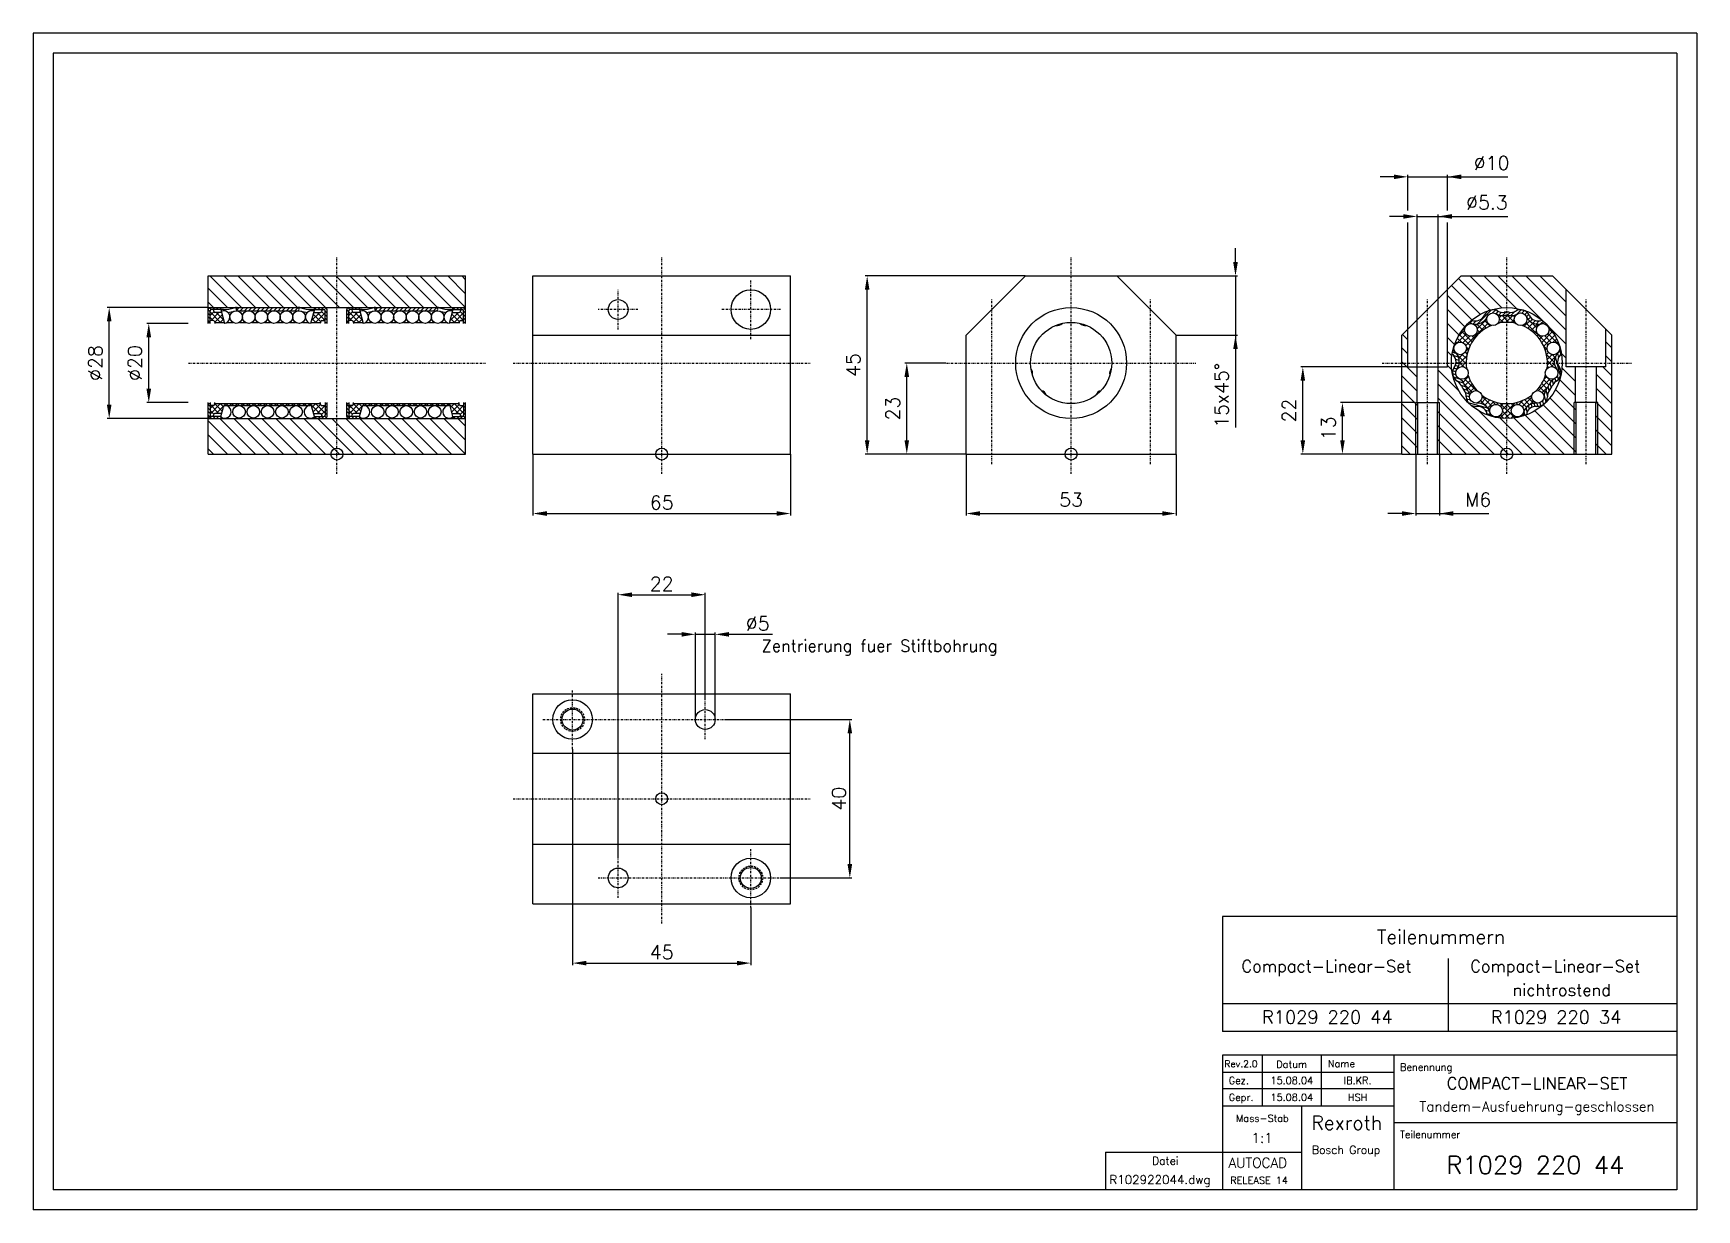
# Model space of a CAD drawing. Header units: millimetres. Extents: x 825 to 4294, y 1031 to 3282.
# Drawn here: x 2653 to 3073, y 2455.8 to 2752.8 of the extents above; entities that cross this region are included whole.
import ezdxf
from ezdxf.enums import TextEntityAlignment as Align

# ---------------------------------------------------------------- set-up
doc = ezdxf.new("R2010")
doc.units = ezdxf.units.MM
for name, pattern in [('AUSGEZOGEN', [0]), ('GESTRICHELT', [0.75, 0.5, -0.25]), ('STRICHPUNKT', [1, 0.5, -0.25, 0, -0.25])]:
    doc.linetypes.add(name, pattern=pattern)
for name, color, linetype in [('B3STAR', 3, 'AUSGEZOGEN'), ('L2STAR', 2, 'AUSGEZOGEN'), ('L3STAR', 3, 'AUSGEZOGEN'), ('L5STAR', 7, 'AUSGEZOGEN'), ('M2STAR', 2, 'STRICHPUNKT'), ('S2STAR', 2, 'AUSGEZOGEN'), ('T2STAR', 2, 'AUSGEZOGEN'), ('T3STAR', 3, 'AUSGEZOGEN'), ('U2STAR', 2, 'GESTRICHELT')]:
    doc.layers.add(name, color=color, linetype=linetype)
doc.styles.add('SIMPLEX8', font='SIMPLEX8.shx')
doc.dimstyles.new('B3STAR', dxfattribs={"dimtxt": 3.5, "dimasz": 3.5, "dimexe": 0.5, "dimexo": 0, "dimgap": 1, "dimtad": 1, "dimdec": 4, "dimdsep": 46, "dimtxsty": 'SIMPLEX8', "dimcen": 1.5, "dimclrd": 2, "dimclre": 2, "dimclrt": 256, "dimadec": 0, "dimazin": 0, "dimtfac": 1, "dimtdec": 4, "dimtmove": 0, "dimatfit": 3, "dimfxl": 1, "dimtolj": 1, "dimtzin": 0, "dimarcsym": 0})

# ---------------------------------------------------------------- blocks, each defined once
blk = doc.blocks.new('*D36')
at = {"layer": 'B3STAR', "color": 2, "lineweight": -2, "transparency": 16777216}
for p, q in [((2779.18, 2646.53), (2779.18, 2631.03)), ((2844.18, 2646.53), (2844.18, 2631.03)), ((2782.68, 2631.53), (2840.68, 2631.53))]:
    blk.add_line(p, q, dxfattribs=at)
at = {"layer": 'B3STAR', "color": 2, "transparency": 16777216}
for points in [[(2782.68, 2632.11), (2782.68, 2630.94), (2779.18, 2631.53)], [(2840.68, 2632.11), (2840.68, 2630.94), (2844.18, 2631.53)]]:
    blk.add_solid(points, dxfattribs=at)
at = {"layer": 'DEFPOINTS', "color": 0, "transparency": 16777216}
for p in [(2779.18, 2646.53), (2844.18, 2646.53), (2844.18, 2631.53)]:
    blk.add_point(p, dxfattribs=at)
at = {"layer": 'B3STAR', "transparency": 16777216, "insert": (2811.68, 2634.28), "char_height": 3.5, "attachment_point": 5, "style": 'SIMPLEX8'}
blk.add_mtext('\\A1;65', dxfattribs=at)
blk = doc.blocks.new('*D37')
at = {"layer": 'B3STAR', "color": 2, "lineweight": -2, "transparency": 16777216}
for p, q in [((2789.18, 2572.03), (2789.18, 2517.53)), ((2834.18, 2532.03), (2834.18, 2517.53)), ((2792.68, 2518.03), (2830.68, 2518.03))]:
    blk.add_line(p, q, dxfattribs=at)
at = {"layer": 'B3STAR', "color": 2, "transparency": 16777216}
for points in [[(2792.68, 2518.61), (2792.68, 2517.44), (2789.18, 2518.03)], [(2830.68, 2518.61), (2830.68, 2517.44), (2834.18, 2518.03)]]:
    blk.add_solid(points, dxfattribs=at)
at = {"layer": 'DEFPOINTS', "color": 0, "transparency": 16777216}
for p in [(2789.18, 2572.03), (2834.18, 2532.03), (2834.18, 2518.03)]:
    blk.add_point(p, dxfattribs=at)
at = {"layer": 'B3STAR', "transparency": 16777216, "insert": (2811.68, 2520.78), "char_height": 3.5, "attachment_point": 5, "style": 'SIMPLEX8'}
blk.add_mtext('\\A1;45', dxfattribs=at)
blk = doc.blocks.new('*D38')
at = {"layer": 'B3STAR', "color": 2, "lineweight": -2, "transparency": 16777216}
for p, q in [((2800.68, 2544.53), (2800.68, 2611.53)), ((2804.18, 2611.03), (2819.18, 2611.03)), ((2822.68, 2584.53), (2822.68, 2611.53))]:
    blk.add_line(p, q, dxfattribs=at)
at = {"layer": 'B3STAR', "color": 2, "transparency": 16777216}
for points in [[(2804.18, 2611.61), (2804.18, 2610.44), (2800.68, 2611.03)], [(2819.18, 2611.61), (2819.18, 2610.44), (2822.68, 2611.03)]]:
    blk.add_solid(points, dxfattribs=at)
at = {"layer": 'DEFPOINTS', "color": 0, "transparency": 16777216}
for p in [(2822.68, 2611.03), (2822.68, 2584.53), (2800.68, 2544.53)]:
    blk.add_point(p, dxfattribs=at)
at = {"layer": 'B3STAR', "transparency": 16777216, "insert": (2811.68, 2613.78), "char_height": 3.5, "attachment_point": 5, "style": 'SIMPLEX8'}
blk.add_mtext('\\A1;22', dxfattribs=at)
blk = doc.blocks.new('R102922044_5')
at = {"layer": 'L5STAR'}
for p, q in [((-32.5, -26.5), (-32.5, 26.5)), ((-32.5, 26.5), (32.5, 26.5)), ((32.5, -26.5), (32.5, 26.5)), ((-32.5, 11.5), (32.5, 11.5)), ((-32.5, -11.5), (32.5, -11.5)), ((-32.5, -26.5), (32.5, -26.5))]:
    blk.add_line(p, q, dxfattribs=at)
for centre, radius in [((-22.5, 20), 5), ((-22.5, 20), 2.65), ((11, 20), 2.5), ((22.5, -20), 5), ((-11, -20), 2.5), ((22.5, -20), 2.65)]:
    blk.add_circle(centre, radius, dxfattribs=at)
at = {"layer": 'M2STAR'}
for p, q in [((0, -31.5), (0, 31.5)), ((-22.5, 12.5), (-22.5, 27.5)), ((11, 15), (11, 25)), ((-30, 20), (16, 20)), ((-37.5, 0), (37.5, 0)), ((22.5, -27.5), (22.5, -12.5)), ((-11, -25), (-11, -15)), ((-16, -20), (30, -20))]:
    blk.add_line(p, q, dxfattribs=at)
at = {"layer": 'U2STAR'}
for centre in [(-22.5, 20), (22.5, -20)]:
    blk.add_circle(centre, 3, dxfattribs=at)
blk = doc.blocks.new('R102922044_1')
at = {"layer": 'L5STAR'}
for p, q in [((-32.5, 45), (32.5, 45)), ((-32.5, 0), (-32.5, 45)), ((32.5, 0), (32.5, 45)), ((-32.5, 30), (32.5, 30)), ((-32.5, 0), (32.5, 0))]:
    blk.add_line(p, q, dxfattribs=at)
for centre, radius in [((-11, 36.5), 2.5), ((22.5, 36.5), 5)]:
    blk.add_circle(centre, radius, dxfattribs=at)
at = {"layer": 'M2STAR'}
for p, q in [((0, -5), (0, 50)), ((22.5, 29), (22.5, 44)), ((-11, 31.5), (-11, 41.5)), ((-6, 36.5), (-16, 36.5)), ((30, 36.5), (15, 36.5)), ((-37.5, 23), (37.5, 23))]:
    blk.add_line(p, q, dxfattribs=at)
blk = doc.blocks.new('R102922044_11')
at = {"layer": 'L5STAR'}
for p, q in [((-32.5, 45), (32.5, 45)), ((-32.5, 33), (-32.5, 45)), ((32.5, 33), (32.5, 45)), ((-32.5, 37), (32.5, 37)), ((-32, 33), (-32, 36.2)), ((-31.23, 33.75), (-32, 33.75)), ((-28.61, 36.5), (-31.7, 36.5)), ((-31.25, 36.5), (-31.11, 35.97)), ((-29.1, 35.75), (-30.82, 35.75)), ((-29.3, 36.5), (-29.3, 37)), ((-29.3, 36.5), (-28.36, 33)), ((-25.44, 36.18), (-9.56, 36.18)), ((-5.7, 36.5), (-6.64, 33)), ((-6.39, 36.5), (-3.3, 36.5)), ((-5.9, 35.75), (-4.18, 35.75)), ((-5.7, 36.5), (-5.7, 37)), ((-3.75, 36.5), (-3.89, 35.97)), ((-3.77, 33.75), (-3, 33.75)), ((-3, 33), (-3, 36.2)), ((-2.5, 33), (-2.5, 36.5)), ((2.5, 33), (2.5, 36.5)), ((3, 33), (3, 36.2)), ((3.77, 33.75), (3, 33.75)), ((6.39, 36.5), (3.3, 36.5)), ((3.75, 36.5), (3.89, 35.97)), ((5.9, 35.75), (4.18, 35.75)), ((5.7, 36.5), (5.7, 37)), ((5.7, 36.5), (6.64, 33)), ((9.56, 36.18), (25.44, 36.18)), ((29.3, 36.5), (28.36, 33)), ((28.61, 36.5), (31.7, 36.5)), ((29.1, 35.75), (30.82, 35.75)), ((29.3, 36.5), (29.3, 37)), ((31.25, 36.5), (31.11, 35.97)), ((31.23, 33.75), (32, 33.75)), ((32, 33), (32, 36.2)), ((-32.5, 33.25), (-32, 33.25)), ((-30.94, 33.53), (-30.8, 33)), ((-30.87, 33.25), (-28.43, 33.25)), ((-27.76, 33.25), (-26.29, 33.25)), ((-24.58, 33.25), (-23.12, 33.25)), ((-21.41, 33.25), (-19.94, 33.25)), ((-18.23, 33.25), (-16.77, 33.25)), ((-15.06, 33.25), (-13.59, 33.25)), ((-11.88, 33.25), (-10.42, 33.25)), ((-8.71, 33.25), (-7.24, 33.25)), ((-6.57, 33.25), (-4.13, 33.25)), ((-4.06, 33.53), (-4.2, 33)), ((-3, 33.25), (-2.5, 33.25)), ((2.5, 33.25), (3, 33.25)), ((4.06, 33.53), (4.2, 33)), ((4.13, 33.25), (6.57, 33.25)), ((7.24, 33.25), (8.71, 33.25)), ((10.42, 33.25), (11.88, 33.25)), ((13.59, 33.25), (15.06, 33.25)), ((16.77, 33.25), (18.23, 33.25)), ((19.94, 33.25), (21.41, 33.25)), ((23.12, 33.25), (24.58, 33.25)), ((26.29, 33.25), (27.76, 33.25)), ((28.43, 33.25), (30.87, 33.25)), ((30.94, 33.53), (30.8, 33)), ((32, 33.25), (32.5, 33.25)), ((-32.5, 0), (-32.5, 13)), ((-32.5, 12.75), (-32, 12.75)), ((-32, 13), (-32, 9.8)), ((-30.94, 12.47), (-30.8, 13)), ((-30.87, 12.75), (-4.13, 12.75)), ((-4.06, 12.47), (-4.2, 13)), ((-3, 13), (-3, 9.8)), ((-3, 12.75), (-2.5, 12.75)), ((-2.5, 9.5), (-2.5, 13)), ((2.5, 9.5), (2.5, 13)), ((2.5, 12.75), (3, 12.75)), ((3, 13), (3, 9.8)), ((4.06, 12.47), (4.2, 13)), ((4.13, 12.75), (30.87, 12.75)), ((30.94, 12.47), (30.8, 13)), ((32, 13), (32, 9.8)), ((32, 12.75), (32.5, 12.75)), ((32.5, 0), (32.5, 13)), ((-32.5, 9), (32.5, 9)), ((-31.23, 12.25), (-32, 12.25)), ((-29.3, 9.5), (-31.7, 9.5)), ((-31.25, 9.5), (-31.11, 10.03)), ((-29.1, 10.25), (-30.82, 10.25)), ((-29.3, 9.5), (-28.66, 11.89)), ((-29.3, 9.5), (-29.3, 9)), ((-28.3, 9.08), (-28.3, 9)), ((-28.18, 12.26), (-6.82, 12.26)), ((-6.7, 9.08), (-6.7, 9)), ((-5.7, 9.5), (-6.34, 11.89)), ((-5.9, 10.25), (-4.18, 10.25)), ((-5.7, 9.5), (-5.7, 9)), ((-5.7, 9.5), (-3.3, 9.5)), ((-3.75, 9.5), (-3.89, 10.03)), ((-3.77, 12.25), (-3, 12.25)), ((3.77, 12.25), (3, 12.25)), ((5.7, 9.5), (3.3, 9.5)), ((3.75, 9.5), (3.89, 10.03)), ((5.9, 10.25), (4.18, 10.25)), ((5.7, 9.5), (6.34, 11.89)), ((5.7, 9.5), (5.7, 9)), ((6.7, 9.08), (6.7, 9)), ((6.82, 12.26), (28.18, 12.26)), ((28.3, 9.08), (28.3, 9)), ((29.3, 9.5), (28.66, 11.89)), ((29.1, 10.25), (30.82, 10.25)), ((29.3, 9.5), (31.7, 9.5)), ((29.3, 9.5), (29.3, 9)), ((31.25, 9.5), (31.11, 10.03)), ((31.23, 12.25), (32, 12.25)), ((-32.5, 0), (32.5, 0))]:
    blk.add_line(p, q, dxfattribs=at)
for centre in [(-25.44, 34.59), (-22.26, 34.59), (-19.09, 34.59), (-15.91, 34.59), (-12.74, 34.59), (-9.56, 34.59), (9.56, 34.59), (12.74, 34.59), (15.91, 34.59), (19.09, 34.59), (22.26, 34.59), (25.44, 34.59), (-24.7, 10.67), (-21.1, 10.67), (-17.5, 10.67), (-13.9, 10.67), (-10.3, 10.67), (10.3, 10.67), (13.9, 10.67), (17.5, 10.67), (21.1, 10.67), (24.7, 10.67)]:
    blk.add_circle(centre, 1.59, dxfattribs=at)
for centre, radius, start, end in [((-32, 36.5), 0.5, 90, 180), ((-31.7, 36.2), 0.3, 90, 180), ((-31.23, 33.45), 0.3, 15, 90), ((-30.82, 36.05), 0.3, 195, 270), ((-28.61, 34.59), 1.59, 278.8859, 111.1141), ((-28.61, 45.5), 9, 270, 287.3414), ((-28.61, 45.5), 9.78, 276.1596, 286.2224), ((-25.33, 35), 2, 90, 107.3414), ((-25.09, 36.59), 0.412, 90, 270), ((-9.91, 36.59), 0.412, 270, 90), ((-9.67, 35), 2, 72.6586, 90), ((-6.39, 45.5), 9.78, 253.7776, 263.8404), ((-6.39, 45.5), 9, 252.6586, 270), ((-6.39, 34.59), 1.59, 68.8859, 261.1141), ((-4.18, 36.05), 0.3, 270, 345), ((-3.77, 33.45), 0.3, 90, 165), ((-3.3, 36.2), 0.3, 0, 90), ((-3, 36.5), 0.5, 0, 90), ((3, 36.5), 0.5, 90, 180), ((3.3, 36.2), 0.3, 90, 180), ((3.77, 33.45), 0.3, 15, 90), ((4.18, 36.05), 0.3, 195, 270), ((6.39, 34.59), 1.59, 278.8859, 111.1141), ((6.39, 45.5), 9, 270, 287.3414), ((6.39, 45.5), 9.78, 276.1596, 286.2224), ((9.67, 35), 2, 90, 107.3414), ((9.91, 36.59), 0.412, 90, 270), ((25.09, 36.59), 0.412, 270, 90), ((25.33, 35), 2, 72.6586, 90), ((28.61, 45.5), 9.78, 253.7776, 263.8404), ((28.61, 45.5), 9, 252.6586, 270), ((28.61, 34.59), 1.59, 68.8859, 261.1141), ((30.82, 36.05), 0.3, 270, 345), ((31.23, 33.45), 0.3, 90, 165), ((31.7, 36.2), 0.3, 0, 90), ((32, 36.5), 0.5, 0, 90), ((-32, 9.5), 0.5, 180, 270), ((-31.7, 9.8), 0.3, 180, 270), ((-31.23, 12.55), 0.3, 270, 345), ((-30.82, 9.95), 0.3, 90, 165), ((-28.3, 10.67), 1.59, 230.9557, 87.1505), ((-28.18, 11.76), 0.5, 90, 165), ((-6.7, 10.67), 1.59, 92.8495, 309.0443), ((-6.82, 11.76), 0.5, 15, 90), ((-4.18, 9.95), 0.3, 15, 90), ((-3.77, 12.55), 0.3, 195, 270), ((-3.3, 9.8), 0.3, 270, 0), ((-3, 9.5), 0.5, 270, 0), ((3, 9.5), 0.5, 180, 270), ((3.3, 9.8), 0.3, 180, 270), ((3.77, 12.55), 0.3, 270, 345), ((4.18, 9.95), 0.3, 90, 165), ((6.7, 10.67), 1.59, 230.9557, 87.1505), ((6.82, 11.76), 0.5, 90, 165), ((28.3, 10.67), 1.59, 92.8495, 309.0443), ((28.18, 11.76), 0.5, 15, 90), ((30.82, 9.95), 0.3, 15, 90), ((31.23, 12.55), 0.3, 195, 270), ((31.7, 9.8), 0.3, 270, 0), ((32, 9.5), 0.5, 270, 0)]:
    blk.add_arc(centre, radius, start, end, dxfattribs=at)
at = {"layer": 'M2STAR'}
for p, q in [((0, -5), (0, 50)), ((-37.5, 23), (37.5, 23))]:
    blk.add_line(p, q, dxfattribs=at)
at = {"layer": 'S2STAR'}
for p, q in [((-24.1, 37), (-32.1, 45)), ((-20.57, 37), (-28.57, 45)), ((-17.03, 37), (-25.03, 45)), ((-13.5, 37), (-21.5, 45)), ((-9.96, 37), (-17.96, 45)), ((-6.43, 37), (-14.43, 45)), ((-2.89, 37), (-10.89, 45)), ((0.64, 37), (-7.36, 45)), ((4.18, 37), (-3.82, 45)), ((7.72, 37), (-0.28, 45)), ((11.25, 37), (3.25, 45)), ((14.79, 37), (6.79, 45)), ((18.32, 37), (10.32, 45)), ((21.86, 37), (13.86, 45)), ((25.39, 37), (17.39, 45)), ((28.93, 37), (20.93, 45)), ((32.46, 37), (24.46, 45)), ((32.5, 40.5), (28, 45)), ((32.5, 44.03), (31.53, 45)), ((-27.64, 37), (-32.5, 41.86)), ((-31.18, 37), (-32.5, 38.32)), ((-32, 35.88), (-32.5, 36.38)), ((-32, 35), (-32.5, 35.5)), ((-32, 34.11), (-32.5, 34.61)), ((-32.02, 33.25), (-32.5, 33.73)), ((-31.73, 36.5), (-32.19, 36.96)), ((-32, 34.96), (-31.04, 35.92)), ((-29.37, 33.25), (-32, 35.88)), ((-31.28, 33.75), (-32, 34.47)), ((-31.79, 33.75), (-29.79, 35.75)), ((-30.85, 36.5), (-31.35, 37)), ((-30.87, 33.26), (-28.95, 35.18)), ((-29.97, 36.5), (-30.47, 37)), ((-28.6, 33.9), (-30.45, 35.75)), ((-29.3, 36.72), (-29.58, 37)), ((-29.46, 33.25), (-28.65, 34.07)), ((-25.37, 36.28), (-24.65, 37)), ((-24.42, 36.18), (-23.59, 37)), ((-23.36, 36.18), (-22.53, 37)), ((-22.3, 36.18), (-21.47, 37)), ((-21.23, 36.18), (-20.41, 37)), ((-20.17, 36.18), (-19.35, 37)), ((-19.11, 36.18), (-18.29, 37)), ((-18.05, 36.18), (-17.23, 37)), ((-16.99, 36.18), (-16.17, 37)), ((-15.93, 36.18), (-15.11, 37)), ((-14.87, 36.18), (-14.05, 37)), ((-13.81, 36.18), (-12.98, 37)), ((-12.75, 36.18), (-11.92, 37)), ((-11.69, 36.18), (-10.86, 37)), ((-10.63, 36.18), (-9.81, 36.99)), ((-6.47, 33.61), (-4.34, 35.75)), ((-5.33, 33.25), (-6.31, 34.23)), ((-4.09, 33.43), (-6.01, 35.35)), ((-5.96, 35.54), (-5.75, 35.75)), ((-5.22, 36.5), (-5.7, 36.98)), ((-5.42, 33.25), (-3, 35.67)), ((-3, 33.75), (-5, 35.75)), ((-4.33, 36.5), (-4.83, 37)), ((-3.45, 36.5), (-3.95, 37)), ((-3, 35.17), (-3.87, 36.04)), ((-3.81, 36.28), (-3.59, 36.5)), ((-3.51, 33.75), (-3, 34.26)), ((-2.5, 36.43), (-3.07, 37)), ((-2.5, 35.55), (-3, 36.05)), ((-2.5, 34.67), (-3, 35.17)), ((-2.5, 33.78), (-3, 34.28)), ((3, 35.88), (2.5, 36.38)), ((3, 35), (2.5, 35.5)), ((3, 34.11), (2.5, 34.61)), ((2.98, 33.25), (2.5, 33.73)), ((3.27, 36.5), (2.81, 36.96)), ((3, 34.96), (3.96, 35.92)), ((5.63, 33.25), (3, 35.88)), ((3.72, 33.75), (3, 34.47)), ((3.21, 33.75), (5.21, 35.75)), ((4.15, 36.5), (3.65, 37)), ((4.13, 33.26), (6.05, 35.18)), ((5.03, 36.5), (4.53, 37)), ((6.4, 33.9), (4.55, 35.75)), ((5.7, 36.72), (5.42, 37)), ((5.54, 33.25), (6.35, 34.07)), ((9.63, 36.28), (10.35, 37)), ((10.58, 36.18), (11.41, 37)), ((11.64, 36.18), (12.47, 37)), ((12.7, 36.18), (13.53, 37)), ((13.77, 36.18), (14.59, 37)), ((14.83, 36.18), (15.65, 37)), ((15.89, 36.18), (16.71, 37)), ((16.95, 36.18), (17.77, 37)), ((18.01, 36.18), (18.83, 37)), ((19.07, 36.18), (19.89, 37)), ((20.13, 36.18), (20.95, 37)), ((21.19, 36.18), (22.02, 37)), ((22.25, 36.18), (23.08, 37)), ((23.31, 36.18), (24.14, 37)), ((24.37, 36.18), (25.19, 36.99)), ((28.53, 33.61), (30.66, 35.75)), ((29.67, 33.25), (28.69, 34.23)), ((30.91, 33.43), (28.99, 35.35)), ((29.04, 35.54), (29.25, 35.75)), ((29.78, 36.5), (29.3, 36.98)), ((29.58, 33.25), (32, 35.67)), ((32, 33.75), (30, 35.75)), ((30.67, 36.5), (30.17, 37)), ((31.55, 36.5), (31.05, 37)), ((32, 35.17), (31.13, 36.04)), ((31.19, 36.28), (31.41, 36.5)), ((31.49, 33.75), (32, 34.26)), ((32.5, 36.43), (31.93, 37)), ((32.5, 35.55), (32, 36.05)), ((32.5, 34.67), (32, 35.17)), ((32.5, 33.78), (32, 34.28)), ((-30.78, 33.25), (-30.9, 33.37)), ((-2.85, 33.25), (-3, 33.4)), ((4.22, 33.25), (4.1, 33.37)), ((32.15, 33.25), (32, 33.4)), ((-29.37, 12.75), (-32, 10.12)), ((-30.78, 12.75), (-30.9, 12.63)), ((-30.87, 12.74), (-28.95, 10.82)), ((-27.95, 12.75), (-30.45, 10.25)), ((-29.46, 12.75), (-28.65, 11.93)), ((-28.05, 12.75), (-27.56, 12.26)), ((-26.54, 12.75), (-27.03, 12.26)), ((-26.63, 12.75), (-26.14, 12.26)), ((-25.12, 12.75), (-25.61, 12.26)), ((-25.22, 12.75), (-24.73, 12.26)), ((-23.71, 12.75), (-24.2, 12.26)), ((-23.81, 12.75), (-23.32, 12.26)), ((-22.3, 12.75), (-22.79, 12.26)), ((-22.39, 12.75), (-21.9, 12.26)), ((-20.88, 12.75), (-21.37, 12.26)), ((-20.98, 12.75), (-20.49, 12.26)), ((-19.47, 12.75), (-19.96, 12.26)), ((-19.56, 12.75), (-19.07, 12.26)), ((-18.05, 12.75), (-18.54, 12.26)), ((-18.15, 12.75), (-17.66, 12.26)), ((-16.64, 12.75), (-17.13, 12.26)), ((-16.73, 12.75), (-16.24, 12.26)), ((-15.23, 12.75), (-15.72, 12.26)), ((-15.32, 12.75), (-14.83, 12.26)), ((-13.81, 12.75), (-14.3, 12.26)), ((-13.91, 12.75), (-13.42, 12.26)), ((-12.4, 12.75), (-12.89, 12.26)), ((-12.49, 12.75), (-12, 12.26)), ((-10.98, 12.75), (-11.47, 12.26)), ((-11.08, 12.75), (-10.59, 12.26)), ((-9.57, 12.75), (-10.06, 12.26)), ((-9.66, 12.75), (-9.17, 12.26)), ((-8.15, 12.75), (-8.64, 12.26)), ((-8.25, 12.75), (-7.76, 12.26)), ((-6.74, 12.75), (-7.23, 12.26)), ((-6.84, 12.75), (-4.34, 10.25)), ((-5.33, 12.75), (-6.31, 11.77)), ((-5.42, 12.75), (-3, 10.33)), ((-2.5, 12.57), (-2.68, 12.75)), ((5.63, 12.75), (3, 10.12)), ((4.22, 12.75), (4.1, 12.63)), ((4.13, 12.74), (6.05, 10.82)), ((7.05, 12.75), (4.55, 10.25)), ((5.54, 12.75), (6.35, 11.93)), ((6.95, 12.75), (7.44, 12.26)), ((8.46, 12.75), (7.97, 12.26)), ((8.37, 12.75), (8.86, 12.26)), ((9.88, 12.75), (9.39, 12.26)), ((9.78, 12.75), (10.27, 12.26)), ((11.29, 12.75), (10.8, 12.26)), ((11.19, 12.75), (11.68, 12.26)), ((12.7, 12.75), (12.21, 12.26)), ((12.61, 12.75), (13.1, 12.26)), ((14.12, 12.75), (13.63, 12.26)), ((14.02, 12.75), (14.51, 12.26)), ((15.53, 12.75), (15.04, 12.26)), ((15.44, 12.75), (15.93, 12.26)), ((16.95, 12.75), (16.46, 12.26)), ((16.85, 12.75), (17.34, 12.26)), ((18.36, 12.75), (17.87, 12.26)), ((18.27, 12.75), (18.76, 12.26)), ((19.77, 12.75), (19.28, 12.26)), ((19.68, 12.75), (20.17, 12.26)), ((21.19, 12.75), (20.7, 12.26)), ((21.09, 12.75), (21.58, 12.26)), ((22.6, 12.75), (22.11, 12.26)), ((22.51, 12.75), (23, 12.26)), ((24.02, 12.75), (23.53, 12.26)), ((23.92, 12.75), (24.41, 12.26)), ((25.43, 12.75), (24.94, 12.26)), ((25.34, 12.75), (25.83, 12.26)), ((26.85, 12.75), (26.36, 12.26)), ((26.75, 12.75), (27.24, 12.26)), ((28.26, 12.75), (27.77, 12.26)), ((28.16, 12.75), (30.66, 10.25)), ((29.67, 12.75), (28.69, 11.77)), ((29.58, 12.75), (32, 10.33)), ((32.5, 12.57), (32.32, 12.75)), ((-32, 12.02), (-32.5, 12.52)), ((-32, 11.13), (-32.5, 11.63)), ((-32, 10.25), (-32.5, 10.75)), ((-31.63, 9), (-32.5, 9.87)), ((-31.28, 12.25), (-32, 11.53)), ((-32, 11.04), (-31.04, 10.08)), ((-31.79, 12.25), (-29.79, 10.25)), ((-30.75, 9), (-31.25, 9.5)), ((-29.87, 9), (-30.37, 9.5)), ((-20.57, 0), (-29.57, 9)), ((-29.3, 9.32), (-29.48, 9.5)), ((-17.03, 0), (-26.03, 9)), ((-13.5, 0), (-22.5, 9)), ((-9.96, 0), (-18.96, 9)), ((-6.43, 0), (-15.43, 9)), ((-2.89, 0), (-11.89, 9)), ((0.64, 0), (-8.36, 9)), ((-4.09, 12.57), (-6.01, 10.65)), ((-5.96, 10.46), (-5.75, 10.25)), ((-5.12, 9), (-5.62, 9.5)), ((-3, 12.25), (-5, 10.25)), ((4.18, 0), (-4.82, 9)), ((-4.23, 9), (-4.73, 9.5)), ((-3, 10.83), (-3.87, 9.96)), ((-3.35, 9), (-3.85, 9.5)), ((-3.81, 9.72), (-3.59, 9.5)), ((-2.63, 9.16), (-3.07, 9.61)), ((-2.5, 11.69), (-3, 12.19)), ((-2.5, 10.8), (-3, 11.3)), ((-2.5, 9.92), (-3, 10.42)), ((7.72, 0), (-1.28, 9)), ((11.25, 0), (2.25, 9)), ((3, 12.02), (2.5, 12.52)), ((3, 11.13), (2.5, 11.63)), ((3, 10.25), (2.5, 10.75)), ((3.37, 9), (2.5, 9.87)), ((3.72, 12.25), (3, 11.53)), ((3, 11.04), (3.96, 10.08)), ((3.21, 12.25), (5.21, 10.25)), ((4.25, 9), (3.75, 9.5)), ((5.13, 9), (4.63, 9.5)), ((5.7, 9.32), (5.52, 9.5)), ((14.79, 0), (5.79, 9)), ((18.32, 0), (9.32, 9)), ((21.86, 0), (12.86, 9)), ((25.39, 0), (16.39, 9)), ((28.93, 0), (19.93, 9)), ((32.46, 0), (23.46, 9)), ((32.5, 3.5), (27, 9)), ((30.91, 12.57), (28.99, 10.65)), ((29.04, 10.46), (29.25, 10.25)), ((29.88, 9), (29.38, 9.5)), ((32, 12.25), (30, 10.25)), ((30.77, 9), (30.27, 9.5)), ((32.5, 7.03), (30.53, 9)), ((32, 10.83), (31.13, 9.96)), ((31.65, 9), (31.15, 9.5)), ((31.19, 9.72), (31.41, 9.5)), ((32.37, 9.16), (31.93, 9.61)), ((32.5, 11.69), (32, 12.19)), ((32.5, 10.8), (32, 11.3)), ((32.5, 9.92), (32, 10.42)), ((-24.1, 0), (-32.5, 8.4)), ((-27.64, 0), (-32.5, 4.86)), ((-31.18, 0), (-32.5, 1.32))]:
    blk.add_line(p, q, dxfattribs=at)
blk = doc.blocks.new('*D39')
at = {"layer": 'B3STAR', "color": 2, "lineweight": -2, "transparency": 16777216}
for p, q in [((2827.68, 2579.53), (2859.68, 2579.53)), ((2859.18, 2543.03), (2859.18, 2576.03)), ((2841.68, 2539.53), (2859.68, 2539.53))]:
    blk.add_line(p, q, dxfattribs=at)
at = {"layer": 'B3STAR', "color": 2, "transparency": 16777216}
for points in [[(2858.6, 2576.03), (2859.76, 2576.03), (2859.18, 2579.53)], [(2858.6, 2543.03), (2859.76, 2543.03), (2859.18, 2539.53)]]:
    blk.add_solid(points, dxfattribs=at)
at = {"layer": 'DEFPOINTS', "color": 0, "transparency": 16777216}
for p in [(2827.68, 2579.53), (2859.18, 2579.53), (2841.68, 2539.53)]:
    blk.add_point(p, dxfattribs=at)
at = {"layer": 'B3STAR', "transparency": 16777216, "insert": (2856.43, 2559.53), "char_height": 3.5, "attachment_point": 5, "rotation": 90, "style": 'SIMPLEX8'}
blk.add_mtext('\\A1;40', dxfattribs=at)
blk = doc.blocks.new('R102922044_21')
at = {"layer": 'L2STAR'}
for p, q in [((-23, 0), (-23, 13)), ((-17, 0), (-17, 13)), ((17, 0), (17, 13)), ((23, 0), (23, 13))]:
    blk.add_line(p, q, dxfattribs=at)
at = {"layer": 'L5STAR'}
for p, q in [((-26.5, 30), (-11.5, 45)), ((-11.5, 45), (11.5, 45)), ((11.5, 45), (26.5, 30)), ((-15, 22), (-15, 41.5)), ((15, 22), (15, 41.5)), ((-26.5, 0), (-26.5, 30)), ((-25, 22), (-25, 31.5)), ((-10.58, 30.88), (-10.88, 31.81)), ((10.58, 30.88), (10.88, 31.81)), ((25, 22), (25, 31.5)), ((26.5, 0), (26.5, 30)), ((-12.11, 28.23), (-13.07, 28.01)), ((12.11, 28.23), (13.07, 28.01)), ((-25, 22), (-15, 22)), ((-22.65, 13), (-22.65, 22)), ((-17.35, 13), (-17.35, 22)), ((25, 22), (15, 22)), ((17.35, 13), (17.35, 22)), ((22.65, 13), (22.65, 22)), ((-23, 13), (-17, 13)), ((-22.5, 0), (-22.5, 13)), ((-17.5, 0), (-17.5, 13)), ((23, 13), (17, 13)), ((17.5, 0), (17.5, 13)), ((22.5, 0), (22.5, 13)), ((-1.53, 9.9), (-2.2, 9.17)), ((1.53, 9.9), (2.2, 9.17)), ((-26.5, 0), (26.5, 0))]:
    blk.add_line(p, q, dxfattribs=at)
for centre, radius in [((0, 23), 14), ((-3.48, 34.05), 1.59), ((3.48, 34.05), 1.59), ((-9.07, 31.35), 1.59), ((9.07, 31.35), 1.59), ((-11.77, 26.68), 1.59), ((11.77, 26.68), 1.59), ((-11.31, 20.49), 1.59), ((11.31, 20.49), 1.59), ((-7.83, 14.46), 1.59), ((7.83, 14.46), 1.59), ((-2.7, 10.97), 1.59), ((2.7, 10.97), 1.59)]:
    blk.add_circle(centre, radius, dxfattribs=at)
for centre, radius, start, end in [((-7.88, 36.03), 3.24, 239.2777, 335.7771), ((-7.88, 36.03), 2.41, 245.8344, 335.7771), ((-3.48, 34.05), 2.41, 59.2229, 155.7771), ((-1.02, 38.2), 3.24, 239.2229, 279.2004), ((-1.02, 38.2), 2.41, 239.2229, 279.2004), ((0, 23), 12.83, 87.1867, 92.8133), ((0, 23), 12.01, 87.6245, 92.3755), ((1.02, 38.2), 3.24, 260.7996, 300.7771), ((1.02, 38.2), 2.41, 260.7996, 300.7771), ((3.48, 34.05), 2.41, 24.2229, 120.7771), ((7.88, 36.03), 3.24, 204.2229, 300.7223), ((7.88, 36.03), 2.41, 204.2229, 294.1656), ((0, 23), 10.25, 111.9969, 188.0031), ((0, 23), 10.25, 76.9969, 103.0031), ((0, 23), 10.25, 351.9969, 68.0031), ((-15.23, 23.31), 2.41, 324.2229, 54.1656), ((-15.23, 23.31), 3.24, 324.2229, 60.7223), ((15.23, 23.31), 3.24, 119.2777, 215.7771), ((15.23, 23.31), 2.41, 125.8344, 215.7771), ((-11.31, 20.49), 2.41, 144.2229, 240.7771), ((11.31, 20.49), 2.41, 299.2229, 35.7771), ((-13.67, 16.28), 2.41, 20.7996, 60.7771), ((-13.67, 16.28), 3.24, 20.7996, 60.7771), ((0, 23), 12.83, 207.1867, 212.8133), ((0, 23), 12.01, 207.6245, 212.3755), ((0, 23), 10.25, 196.9969, 223.0031), ((0, 23), 10.25, 316.9969, 343.0031), ((0, 23), 12.01, 327.6245, 332.3755), ((13.67, 16.28), 3.24, 119.2229, 159.2004), ((0, 23), 12.83, 327.1867, 332.8133), ((13.67, 16.28), 2.41, 119.2229, 159.2004), ((-12.65, 14.52), 2.41, 359.2229, 39.2004), ((-7.83, 14.46), 2.41, 179.2229, 275.7771), ((-12.65, 14.52), 3.24, 359.2229, 39.2004), ((-7.34, 9.66), 3.24, 359.2777, 95.7771), ((0, 23), 10.25, 231.9969, 308.0031), ((7.34, 9.66), 3.24, 84.2229, 180.7223), ((7.83, 14.46), 2.41, 264.2229, 0.7771), ((12.65, 14.52), 3.24, 140.7996, 180.7771), ((12.65, 14.52), 2.41, 140.7996, 180.7771), ((-7.34, 9.66), 2.41, 5.8344, 95.7771), ((7.34, 9.66), 2.41, 84.2229, 174.1656)]:
    blk.add_arc(centre, radius, start, end, dxfattribs=at)
at = {"layer": 'M2STAR'}
for p, q in [((0, -5), (0, 50)), ((-20, -2.5), (-20, 39)), ((20, -2.5), (20, 39)), ((-31.5, 23), (31.5, 23))]:
    blk.add_line(p, q, dxfattribs=at)
at = {"layer": 'S2STAR'}
for p, q in [((-6.69, 35.3), (-13.95, 42.55)), ((-4.21, 36.35), (-12.18, 44.32)), ((-1.27, 36.94), (-9.32, 45)), ((2.42, 36.79), (-5.79, 45)), ((9.16, 33.58), (-2.25, 45)), ((15, 31.28), (1.28, 45)), ((15, 34.82), (4.82, 45)), ((15, 38.35), (8.35, 45)), ((-8.81, 33.88), (-15, 40.07)), ((-10.6, 32.14), (-15, 36.53)), ((-9.29, 33.11), (-8.66, 33.75)), ((-8.49, 32.85), (-7.72, 33.62)), ((-7.51, 31.66), (-5.07, 34.09)), ((-7.46, 32.82), (-3.84, 36.44)), ((-4.23, 32.33), (-5.62, 33.72)), ((-3.58, 35.64), (-2.84, 36.38)), ((-2.72, 35.44), (-2.11, 36.05)), ((-1.99, 35.11), (-1.3, 35.8)), ((-1.94, 34.4), (-1.36, 34.98)), ((-0.87, 33.21), (-1.91, 34.25)), ((-1.84, 33.08), (0.09, 35.01)), ((0.52, 33.24), (-1.21, 34.96)), ((-1.08, 34.96), (-0.21, 35.83)), ((-0.26, 33.25), (1.48, 34.99)), ((0.03, 35.01), (0.82, 35.79)), ((2.15, 33.02), (0.16, 35.01)), ((1.04, 34.96), (2.15, 36.07)), ((1.1, 33.19), (1.9, 33.99)), ((1.99, 34.59), (1.58, 35.01)), ((2.43, 35.28), (3.61, 36.46)), ((3.81, 35.6), (4.46, 36.26)), ((4.52, 35.25), (5.1, 35.84)), ((4.96, 34.64), (5.58, 35.25)), ((5.22, 34.2), (5.04, 34.38)), ((5.37, 33.99), (5.96, 34.57)), ((5.91, 33.46), (6.5, 34.05)), ((6.58, 33.07), (7.22, 33.71)), ((7.4, 32.83), (8.21, 33.64)), ((-25, 28.86), (-26.32, 30.18)), ((-12.08, 30.08), (-15, 33)), ((-13.2, 27.66), (-15, 29.46)), ((-12.43, 28.16), (-10.27, 30.31)), ((-12.29, 29.7), (-10.71, 31.29)), ((-9.24, 27.44), (-12, 30.2)), ((-8.74, 28.35), (-11.45, 31.06)), ((-11.07, 28.1), (-9.37, 29.79)), ((-10.35, 27.4), (-4.71, 33.04)), ((-8.17, 29.2), (-8.77, 29.79)), ((-8.03, 32.55), (-7.79, 32.79)), ((-7.52, 29.96), (-7.87, 30.31)), ((-6.02, 31.29), (-7.54, 32.81)), ((-6.81, 30.66), (-7.48, 31.34)), ((-5.17, 31.85), (-6.45, 33.13)), ((4.26, 32.32), (4.03, 32.56)), ((4.4, 32.26), (5.75, 33.6)), ((10.45, 27.55), (4.81, 33.18)), ((5.32, 31.76), (6.61, 33.05)), ((7.56, 31.85), (6.05, 33.36)), ((6.16, 31.19), (7.77, 32.8)), ((6.94, 30.55), (7.5, 31.11)), ((7.64, 29.83), (7.99, 30.19)), ((8.17, 32.66), (8.03, 32.8)), ((8.27, 29.05), (8.99, 29.77)), ((8.48, 32.85), (9.19, 33.56)), ((8.83, 28.2), (11.55, 30.92)), ((9.32, 27.27), (12.1, 30.05)), ((11.24, 28.17), (9.57, 29.85)), ((12.74, 28.09), (10.37, 30.45)), ((15, 27.75), (10.58, 32.16)), ((11.95, 30.29), (10.77, 31.47)), ((-25, 25.32), (-26.5, 26.82)), ((-13.88, 24.81), (-15, 25.93)), ((-12.77, 25.42), (-13.74, 25.68)), ((-12.72, 28.09), (-12.95, 28.32)), ((-11.44, 28.23), (-12.51, 29.29)), ((-12.12, 24.22), (-11.11, 25.23)), ((-9.98, 25.35), (-10.44, 25.81)), ((-10.32, 26.01), (-9.51, 26.83)), ((-9.66, 26.44), (-10.21, 27)), ((10.21, 26.38), (9.32, 27.26)), ((9.72, 26.26), (10.18, 26.72)), ((10.02, 25.15), (10.54, 25.67)), ((11.72, 28.26), (12.59, 29.13)), ((12.78, 25.43), (13.06, 24.37)), ((13.4, 25.99), (13.63, 25.12)), ((15, 24.21), (13.79, 25.42)), ((26.5, 26.85), (25, 28.35)), ((-22.65, 19.44), (-26.5, 23.29)), ((-12.1, 15.96), (-17.35, 21.21)), ((-13.89, 21.29), (-15, 22.39)), ((-12.87, 20.79), (-13.67, 21)), ((-12.56, 21.48), (-13.4, 21.7)), ((-12.21, 24.49), (-13.32, 24.79)), ((-12.2, 22.16), (-13, 22.38)), ((-12.01, 23.66), (-12.89, 23.9)), ((-12.02, 22.89), (-12.82, 23.1)), ((-10.25, 22.79), (-12.48, 25.02)), ((-12.13, 21.85), (-12.27, 21.99)), ((-12.02, 22.91), (-10.08, 24.84)), ((-10.89, 22.02), (-12, 23.12)), ((-11.43, 22.07), (-10.25, 23.26)), ((-10.19, 24.14), (-11.23, 25.18)), ((11.99, 23.18), (10.02, 25.15)), ((10.21, 23.92), (11.42, 25.13)), ((10.49, 21.85), (10.21, 22.13)), ((10.24, 22.54), (12.22, 24.52)), ((11.73, 22.02), (10.24, 23.52)), ((11.19, 22.07), (12.02, 22.9)), ((12.18, 24.41), (11.47, 25.12)), ((12.23, 24.55), (13.56, 19.61)), ((17.35, 18.33), (13.94, 21.73)), ((26.5, 19.78), (24.28, 22)), ((26.5, 23.32), (25, 24.82)), ((-22.65, 15.9), (-26.5, 19.75)), ((0.32, 0), (-17.35, 17.67)), ((-12.82, 20), (-13.71, 20.24)), ((-11.85, 18.96), (-13.46, 19.39)), ((-10.88, 17.92), (-12.4, 18.33)), ((-10.42, 17.02), (-11.49, 17.31)), ((-11.06, 18.2), (-9.67, 19.6)), ((-7.6, 15.91), (-10.72, 19.02)), ((-8.81, 15.7), (-10.71, 17.6)), ((-10.57, 17.29), (-9.26, 18.6)), ((-10.03, 16.41), (-8.76, 17.68)), ((-9.54, 19.26), (-9.95, 19.67)), ((-9.56, 15.47), (-8.19, 16.84)), ((7.98, 16.04), (10.9, 18.96)), ((9.62, 15.65), (8.29, 16.98)), ((10.13, 16.55), (8.85, 17.83)), ((8.95, 15.58), (10.46, 17.1)), ((10.65, 17.45), (9.33, 18.77)), ((9.36, 18.83), (10.06, 19.52)), ((11.17, 18.34), (9.73, 19.78)), ((10.38, 16.96), (10.67, 15.9)), ((10.9, 17.95), (11.21, 16.77)), ((11.48, 18.67), (11.73, 17.72)), ((12.13, 19.13), (12.35, 18.3)), ((12.73, 19.79), (13.01, 18.77)), ((17.35, 14.79), (13.35, 18.79)), ((26.5, 16.25), (22.65, 20.1)), ((-22.5, 12.22), (-26.5, 16.22)), ((-22.5, 8.68), (-26.5, 12.68)), ((-3.21, 0), (-17.35, 14.14)), ((-9.82, 16.09), (-11.01, 16.41)), ((-9.49, 15.22), (-10.44, 15.48)), ((-9.42, 14.43), (-10.24, 14.65)), ((-9.15, 13.58), (-10.16, 13.85)), ((-4.78, 11.63), (-9.72, 12.95)), ((-4.28, 11.16), (-6.58, 13.47)), ((-6.57, 12.8), (-5.2, 14.17)), ((-3.81, 12.11), (-6.24, 14.54)), ((-5.58, 12.37), (-4.27, 13.68)), ((-4.83, 11.7), (-3.26, 13.28)), ((-2.84, 12.55), (-3.49, 13.2)), ((-2.57, 12.55), (-2.15, 12.98)), ((1.99, 9.14), (-1.78, 12.9)), ((-1.77, 9.11), (2.08, 12.96)), ((-1.6, 12.11), (-0.92, 12.79)), ((-1.13, 11.17), (0.46, 12.76)), ((1.17, 11.38), (-0.21, 12.75)), ((1.73, 12.23), (1.14, 12.81)), ((2.82, 12.56), (2.35, 13.02)), ((3.05, 12.52), (4.17, 13.64)), ((4.95, 11.84), (3.44, 13.34)), ((3.93, 11.98), (6.25, 14.3)), ((5.73, 12.47), (4.44, 13.76)), ((6.77, 12.84), (5.35, 14.26)), ((5.93, 12.57), (6.7, 13.34)), ((6.11, 12.65), (6.32, 11.84)), ((6.83, 12.85), (7.04, 12.05)), ((7.6, 12.88), (7.82, 12.04)), ((8.35, 12.96), (8.57, 12.16)), ((9.01, 13.4), (9.25, 12.51)), ((9.42, 14.76), (9.85, 13.15)), ((9.84, 16.12), (10.24, 14.6)), ((17.5, 7.57), (10.88, 14.19)), ((17.5, 11.11), (12.3, 16.31)), ((26.5, 12.71), (22.65, 16.56)), ((26.5, 9.18), (22.65, 13.03)), ((-22.5, 5.14), (-26.5, 9.14)), ((-6.75, 0), (-17.5, 10.75)), ((3.86, 0), (-7.04, 10.9)), ((-4.29, 10.72), (-5.34, 11.01)), ((-4.11, 9.9), (-4.98, 10.13)), ((7.39, 0), (-1.71, 9.11)), ((-0.72, 9.02), (-1.56, 9.86)), ((0.7, 9.02), (-1.12, 10.83)), ((-0.46, 9.01), (1.15, 10.62)), ((0.98, 9.03), (1.68, 9.73)), ((10.93, 0), (1.81, 9.12)), ((4.29, 10.93), (4.43, 11.07)), ((4.29, 10.73), (4.55, 9.76)), ((14.46, 0), (4.66, 9.8)), ((4.81, 11.68), (5.11, 10.57)), ((5.43, 12.27), (5.67, 11.39)), ((17.5, 0.5), (7.08, 10.92)), ((17.5, 4.03), (9.14, 12.4)), ((26.5, 5.64), (22.5, 9.64)), ((-22.5, 1.61), (-26.5, 5.61)), ((-10.28, 0), (-17.5, 7.22)), ((26.5, 2.11), (22.5, 6.11)), ((-24.43, 0), (-26.5, 2.07)), ((-13.82, 0), (-17.5, 3.68)), ((25.07, 0), (22.5, 2.57))]:
    blk.add_line(p, q, dxfattribs=at)
blk = doc.blocks.new('R102922044_2')
at = {"layer": 'L5STAR'}
for p, q in [((-26.5, 30), (-11.5, 45)), ((-11.5, 45), (11.5, 45)), ((11.5, 45), (26.5, 30)), ((-26.5, 0), (-26.5, 30)), ((26.5, 0), (26.5, 30)), ((-26.5, 0), (26.5, 0))]:
    blk.add_line(p, q, dxfattribs=at)
for radius in [14, 10.25]:
    blk.add_circle((0, 23), radius, dxfattribs=at)
for centre, start, end in [((-3.48, 34.05), 257.0867, 317.9133), ((3.48, 34.05), 222.0867, 282.9133), ((-11.31, 20.49), 342.0867, 42.9133), ((11.31, 20.49), 137.0867, 197.9133), ((-7.83, 14.46), 17.0867, 77.9133), ((7.83, 14.46), 102.0867, 162.9133)]:
    blk.add_arc(centre, 1.59, start, end, dxfattribs=at)
at = {"layer": 'M2STAR'}
for p, q in [((0, -5), (0, 50)), ((-20, -2.5), (-20, 39)), ((20, -2.5), (20, 39)), ((-31.5, 23), (31.5, 23))]:
    blk.add_line(p, q, dxfattribs=at)
blk = doc.blocks.new('*D40')
at = {"layer": 'B3STAR', "color": 2, "lineweight": -2, "transparency": 16777216}
for p, q in [((2816.68, 2601.03), (2813.18, 2601.03)), ((2820.18, 2579.53), (2820.18, 2601.53)), ((2820.18, 2601.03), (2825.18, 2601.03)), ((2825.18, 2579.53), (2825.18, 2601.53)), ((2828.68, 2601.03), (2839.68, 2601.03))]:
    blk.add_line(p, q, dxfattribs=at)
at = {"layer": 'B3STAR', "color": 2, "transparency": 16777216}
for points in [[(2816.68, 2601.61), (2816.68, 2600.44), (2820.18, 2601.03)], [(2828.68, 2601.61), (2828.68, 2600.44), (2825.18, 2601.03)]]:
    blk.add_solid(points, dxfattribs=at)
at = {"layer": 'DEFPOINTS', "color": 0, "transparency": 16777216}
for p in [(2825.18, 2601.03), (2820.18, 2579.53), (2825.18, 2579.53)]:
    blk.add_point(p, dxfattribs=at)
at = {"layer": 'B3STAR', "transparency": 16777216, "insert": (2835.93, 2603.78), "char_height": 3.5, "attachment_point": 5, "style": 'SIMPLEX8'}
blk.add_mtext('\\A1;%%C5', dxfattribs=at)

msp = doc.modelspace()

# ---------------------------------------------------------------- linework, layer by layer
at = {"layer": 'B3STAR', "color": 2}
for p, q in [((2996.55755, 2716.52688), (2993.05755, 2716.52688)), ((3000.05755, 2708.02688), (3000.05755, 2717.02688)), ((3000.05755, 2716.52688), (3025.31422, 2716.52688)), ((3010.05755, 2708.02688), (3010.05755, 2717.02688)), ((2998.90755, 2706.52688), (2995.40755, 2706.52688)), ((3000.05755, 2678.12688), (3000.05755, 2705.02688)), ((3002.40755, 2668.62688), (3002.40755, 2707.02688)), ((3002.40755, 2706.52688), (3025.29755, 2706.52688)), ((3007.70755, 2668.62688), (3007.70755, 2707.02688)), ((3010.05755, 2688.12688), (3010.05755, 2705.02688)), ((2956.55755, 2695.02688), (2956.55755, 2698.52688)), ((2903.45755, 2691.52688), (2863.05755, 2691.52688)), ((2863.55755, 2650.02688), (2863.55755, 2688.02688)), ((2926.65755, 2691.52688), (2957.05755, 2691.52688)), ((2956.55755, 2691.52688), (2956.55755, 2653.27021)), ((2697.07936, 2683.52688), (2671.67936, 2683.52688)), ((2672.17936, 2659.02688), (2672.17936, 2680.02688)), ((2692.07936, 2679.52688), (2681.67936, 2679.52688)), ((2682.17936, 2663.02688), (2682.17936, 2676.02688)), ((2941.65755, 2676.52688), (2957.05755, 2676.52688)), ((2883.45755, 2669.52688), (2873.05755, 2669.52688)), ((2999.95755, 2668.52688), (2973.05755, 2668.52688)), ((2873.55755, 2650.02688), (2873.55755, 2666.02688)), ((2973.55755, 2650.02688), (2973.55755, 2665.02688)), ((2692.07936, 2659.52688), (2681.67936, 2659.52688)), ((3001.95755, 2659.52688), (2983.05755, 2659.52688)), ((2697.07936, 2655.52688), (2671.67936, 2655.52688)), ((2983.55755, 2650.02688), (2983.55755, 2656.02688)), ((2888.45755, 2646.52688), (2863.05755, 2646.52688)), ((2888.55755, 2646.42688), (2888.55755, 2631.02688)), ((2941.55755, 2646.42688), (2941.55755, 2631.02688)), ((2998.45755, 2646.52688), (2973.05755, 2646.52688)), ((3002.05755, 2646.42688), (3002.05755, 2631.02688)), ((3008.05755, 2646.42688), (3008.05755, 2631.02688)), ((2892.05755, 2631.52688), (2938.05755, 2631.52688)), ((2998.55755, 2631.52688), (2995.05755, 2631.52688)), ((3002.05755, 2631.52688), (3020.48088, 2631.52688))]:
    msp.add_line(p, q, dxfattribs=at)
at = {"layer": 'B3STAR'}
for centre in [(2729.67936, 2646.52688), (2811.67936, 2646.52688), (2915.05755, 2646.52688), (3025.05755, 2646.52688), (2811.67936, 2559.52688)]:
    msp.add_circle(centre, 1.5, dxfattribs=at)
at = {"layer": 'B3STAR', "color": 2}
for points in [[(2996.55755, 2717.11021), (2996.55755, 2715.94355), (3000.05755, 2716.52688)], [(3013.55755, 2717.11021), (3013.55755, 2715.94355), (3010.05755, 2716.52688)], [(2998.90755, 2707.11021), (2998.90755, 2705.94355), (3002.40755, 2706.52688)], [(3011.20755, 2707.11021), (3011.20755, 2705.94355), (3007.70755, 2706.52688)], [(2955.97422, 2695.02688), (2957.14088, 2695.02688), (2956.55755, 2691.52688)], [(2862.97422, 2688.02688), (2864.14088, 2688.02688), (2863.55755, 2691.52688)], [(2671.59602, 2680.02688), (2672.76269, 2680.02688), (2672.17936, 2683.52688)], [(2681.59602, 2676.02688), (2682.76269, 2676.02688), (2682.17936, 2679.52688)], [(2955.97422, 2673.02688), (2957.14088, 2673.02688), (2956.55755, 2676.52688)], [(2872.97422, 2666.02688), (2874.14088, 2666.02688), (2873.55755, 2669.52688)], [(2972.97422, 2665.02688), (2974.14088, 2665.02688), (2973.55755, 2668.52688)], [(2681.59602, 2663.02688), (2682.76269, 2663.02688), (2682.17936, 2659.52688)], [(2671.59602, 2659.02688), (2672.76269, 2659.02688), (2672.17936, 2655.52688)], [(2982.97422, 2656.02688), (2984.14088, 2656.02688), (2983.55755, 2659.52688)], [(2862.97422, 2650.02688), (2864.14088, 2650.02688), (2863.55755, 2646.52688)], [(2872.97422, 2650.02688), (2874.14088, 2650.02688), (2873.55755, 2646.52688)], [(2972.97422, 2650.02688), (2974.14088, 2650.02688), (2973.55755, 2646.52688)], [(2982.97422, 2650.02688), (2984.14088, 2650.02688), (2983.55755, 2646.52688)], [(2892.05755, 2632.11021), (2892.05755, 2630.94355), (2888.55755, 2631.52688)], [(2938.05755, 2632.11021), (2938.05755, 2630.94355), (2941.55755, 2631.52688)], [(2998.55755, 2632.11021), (2998.55755, 2630.94355), (3002.05755, 2631.52688)], [(3011.55755, 2632.11021), (3011.55755, 2630.94355), (3008.05755, 2631.52688)]]:
    msp.add_solid(points, dxfattribs=at)
at = {"layer": 'L2STAR'}
for p, q in [((3073.01083, 2752.76951), (2653.01083, 2752.76951)), ((2653.01083, 2752.76951), (2653.01083, 2455.76951)), ((3073.01083, 2752.76951), (3073.01083, 2455.76951)), ((3073.01083, 2455.76951), (2653.01083, 2455.76951))]:
    msp.add_line(p, q, dxfattribs=at)
at = {"layer": 'L3STAR'}
for p, q in [((3068.01083, 2747.76951), (2658.01083, 2747.76951)), ((2658.01083, 2747.76951), (2658.01083, 2460.76951)), ((3068.01083, 2747.76951), (3068.01083, 2460.76951)), ((3068.01083, 2529.76944), (2953.26083, 2529.76944)), ((2953.26083, 2529.76944), (2953.26083, 2500.76944)), ((3010.26083, 2519.21307), (3010.26083, 2500.76944)), ((3068.01083, 2507.76944), (2953.26083, 2507.76944)), ((3068.01083, 2500.76944), (2953.26083, 2500.76944)), ((3068.01083, 2494.76944), (2953.26083, 2494.76944)), ((2953.26083, 2494.76944), (2953.26083, 2460.76951)), ((2963.26083, 2494.76944), (2963.26083, 2482.01944)), ((2978.26083, 2482.01944), (2978.26083, 2494.76944)), ((2996.51083, 2494.76944), (2996.51083, 2460.76951)), ((2953.26083, 2490.51944), (2996.51083, 2490.51944)), ((2996.51083, 2486.26944), (2953.26083, 2486.26944)), ((2953.26083, 2482.01944), (2996.51083, 2482.01944)), ((2973.26083, 2482.01944), (2973.26083, 2460.76951)), ((2996.51083, 2477.76944), (3068.01083, 2477.76944)), ((2923.76083, 2470.31335), (2953.26083, 2470.31335)), ((2923.76083, 2470.31335), (2923.76083, 2460.76951)), ((2953.26083, 2470.31335), (2973.26083, 2470.31335)), ((3068.01083, 2460.76951), (2658.01083, 2460.76951))]:
    msp.add_line(p, q, dxfattribs=at)

# ---------------------------------------------------------------- block references
for name, p in [('R102922044_11', (2729.67936, 2646.52688)), ('R102922044_1', (2811.67936, 2646.52688)), ('R102922044_2', (2915.05755, 2646.52688)), ('R102922044_21', (3025.05755, 2646.52688)), ('R102922044_5', (2811.67936, 2559.52688))]:
    msp.add_blockref(name, p)

# ---------------------------------------------------------------- texts
at = {"layer": 'B3STAR', "style": 'SIMPLEX8'}
for s, p in [('%%c10', (3021.23088, 2720.02688)), ('%%c5.3', (3020.04755, 2710.02688)), ('53', (2915.05755, 2635.02688)), ('M6', (3017.81422, 2635.02688))]:
    msp.add_text(s, height=3.5, dxfattribs=at).set_placement(p, align=Align.MIDDLE_CENTER)
for s, p in [('%%c28', (2668.67936, 2669.52688)), ('%%c20', (2678.67936, 2669.52688)), ('45', (2860.05755, 2669.02688)), ('15x45%%d', (2953.05755, 2661.35355)), ('23', (2870.05755, 2658.02688)), ('22', (2970.05755, 2657.52688)), ('13', (2980.05755, 2653.02688))]:
    msp.add_text(s, height=3.5, rotation=90, dxfattribs=at).set_placement(p, align=Align.MIDDLE_CENTER)
at = {"layer": 'B3STAR', "linetype": 'ByBlock', "insert": (2866.68327, 2597.64778), "char_height": 3, "attachment_point": 5, "style": 'SIMPLEX8'}
msp.add_mtext('Zentrierung fuer Stiftbohrung', dxfattribs=at)
at = {"layer": 'L5STAR', "color": 7, "style": 'SIMPLEX8'}
for s, height, p in [('Rexroth', 3.5, (2975.72112, 2475.97026)), ('Bosch Group', 2, (2975.85303, 2469.88512))]:
    msp.add_text(s, height=height, dxfattribs=at).set_placement(p)
at = {"layer": 'T2STAR', "style": 'SIMPLEX8'}
for s, height, p in [('Teilenummern', 3.5, (2992.24685, 2522.88807)), ('Compact-Linear-Set', 3, (2958.05983, 2515.74444)), ('Compact-Linear-Set', 3, (3015.80983, 2515.74444)), ('nichtrostend', 3, (3026.50983, 2509.74444)), ('R1029 220 44', 3.3, (2963.25983, 2502.74444)), ('R1029 220 34', 3.3, (3021.00983, 2502.74444)), ('Rev.2.0', 1.7, (2953.75983, 2491.74444)), ('Name', 1.8, (2979.85983, 2491.74444)), ('Benennung', 1.8, (2998.10983, 2490.86944)), ('Gez.', 1.8, (2954.85983, 2487.49444)), ('Gepr.', 1.8, (2954.85983, 2483.24444)), ('Teilenummer', 1.8, (2998.10983, 2473.86954)), ('Datei', 2, (2935.47293, 2467.12717)), ('AUTOCAD', 2.5, (2954.79636, 2466.36427)), ('R102922044.dwg', 2.2, (2924.71624, 2462.26502)), ('RELEASE 14', 1.8, (2955.21624, 2462.26502))]:
    msp.add_text(s, height=height, dxfattribs=at).set_placement(p)
for s, height, p in [('Datum', 1.8, (2970.76083, 2492.46454)), ('15.08.04', 1.8, (2970.76083, 2488.39454)), ('IB.KR.', 1.8, (2987.38583, 2488.39454)), ('15.08.04', 1.8, (2970.76083, 2484.14454)), ('HSH', 1.8, (2987.38583, 2484.14454)), ('Mass-Stab', 1.8, (2963.35983, 2478.82014)), ('1:1', 2.5, (2963.26083, 2473.87954))]:
    msp.add_text(s, height=height, dxfattribs=at).set_placement(p, align=Align.MIDDLE)
at = {"layer": 'T3STAR', "style": 'SIMPLEX8'}
for s, height, p in [('COMPACT-LINEAR-SET', 3, (3032.70983, 2487.66884)), ('Tandem-Ausfuehrung-geschlossen', 2.5, (3032.70983, 2481.41884)), ('R1029 220 44', 4.5, (3032.26083, 2467.05134))]:
    msp.add_text(s, height=height, dxfattribs=at).set_placement(p, align=Align.MIDDLE)

# ---------------------------------------------------------------- dimensions: what is measured, and where the dimension line sits
at = {"layer": 'B3STAR'}
for base, p1, p2, picture, middle in [((2844.17936, 2631.52688), (2779.17936, 2646.52688), (2844.17936, 2646.52688), '*D36', (2811.67936, 2634.27688)), ((2822.67936, 2611.02688), (2800.67936, 2544.52688), (2822.67936, 2584.52688), '*D38', (2811.67936, 2613.77688)), ((2834.17936, 2518.02688), (2789.17936, 2572.02688), (2834.17936, 2532.02688), '*D37', (2811.67936, 2520.77688))]:
    dim = msp.add_linear_dim(base=base, p1=p1, p2=p2, dimstyle='B3STAR', dxfattribs=at)
    dim.commit()
    dim.dimension.update_dxf_attribs({"geometry": picture, "text_midpoint": middle})
dim = msp.add_linear_dim(base=(2825.17936, 2601.02688), p1=(2820.17936, 2579.52688), p2=(2825.17936, 2579.52688), text='%%C5', dimstyle='B3STAR', dxfattribs=at)
dim.commit()
dim.dimension.update_dxf_attribs({"geometry": '*D40', "text_midpoint": (2835.92936, 2603.77688)})
dim = msp.add_linear_dim(base=(2859.17936, 2579.52688), p1=(2841.67936, 2539.52688), p2=(2827.67936, 2579.52688), angle=90, dimstyle='B3STAR', dxfattribs=at)
dim.commit()
dim.dimension.update_dxf_attribs({"geometry": '*D39', "text_midpoint": (2856.42936, 2559.52688)})

doc.saveas('drawing.dxf')
